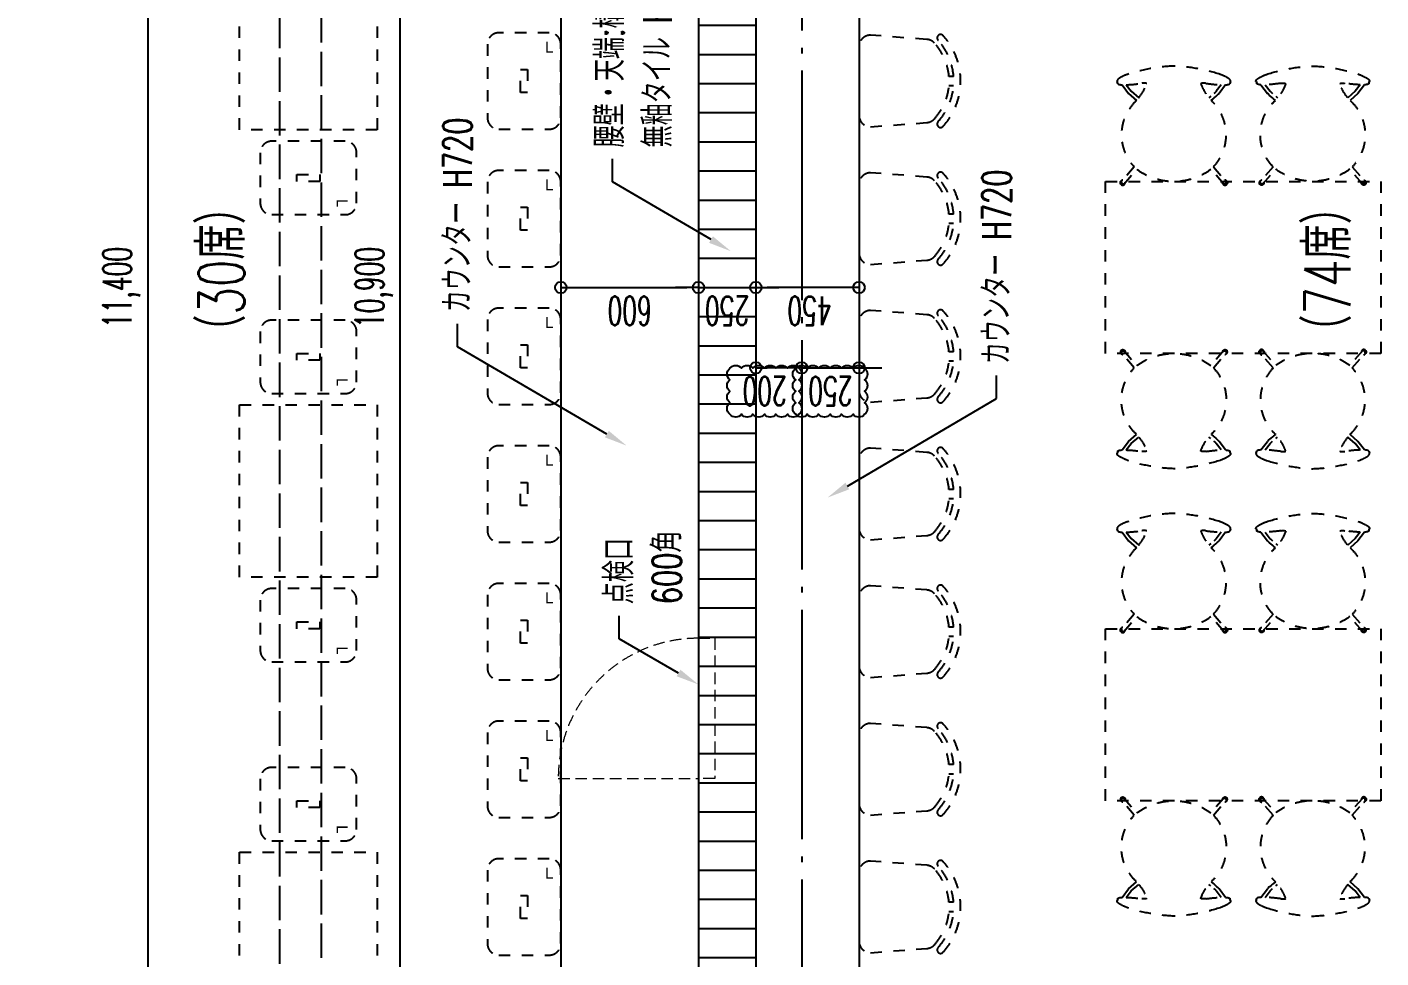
# Model space of a CAD drawing. Header units: millimetres. Extents: x -67913 to 128525, y -54442 to 63422.
# Drawn here: x 101258 to 107160, y 18328 to 22385 of the extents above; entities that cross this region are included whole.
import ezdxf
from ezdxf import colors
from ezdxf.entities.mleader import LeaderData, LeaderLine
from ezdxf.enums import TextEntityAlignment as Align
from ezdxf.math import Vec2, Vec3

# ---------------------------------------------------------------- set-up
doc = ezdxf.new("R2010")
doc.units = ezdxf.units.MM
doc.header["$LTSCALE"] = 500
doc.header["$PDMODE"] = 35
for name, pattern in [('AXIS', [2.35, 2, -0.15, 0.05, -0.15]), ('DD2', [0.15, 0.1, -0.05]), ('DD3', [0.2, 0.1, -0.1]), ('DD4', [0.38, 0.3, -0.08])]:
    doc.linetypes.add(name, pattern=pattern)
doc.layers.get('0').update_dxf_attribs({"plot": 0})
for name, color, linetype in [('020KijnSn', 1, 'AXIS'), ('270SiagSp', 8, 'Continuous'), ('302Dansa', 5, 'Continuous'), ('303Dansa', 6, 'DD4'), ('350Kigu', 4, 'Continuous'), ('360Kagu', 3, 'DD3'), ('390Kigo', 8, 'Continuous'), ('391kigoHor', 10, 'Continuous')]:
    doc.layers.add(name, color=color, linetype=linetype)
doc.styles.add('Annotative', font='simplex.shx', dxfattribs={"width": 0.7, "bigfont": 'extfont2.shx'})
doc.styles.add('Dim', font='simplex.shx', dxfattribs={"width": 0.6, "bigfont": 'extfont2.shx'})
doc.styles.add('KANJIY', font='extslim2.shx', dxfattribs={"bigfont": 'extfont2.shx'})
doc.styles.get("Standard").update_dxf_attribs({"font": 'simplex.shx', "width": 0.7, "bigfont": 'extfont2.shx'})
doc.dimstyles.new('PRO1-50', dxfattribs={"dimscale": 50, "dimtxt": 2.5, "dimasz": 1, "dimexe": 0.5, "dimexo": 0.5, "dimgap": 0.8, "dimtad": 1, "dimdec": 3, "dimdsep": 46, "dimlunit": 6, "dimtxsty": 'Dim', "dimblk": 'ORIGIN', "dimcen": 0, "dimadec": 3, "dimazin": 2, "dimtfac": 1, "dimtdec": 3, "dimtix": 1, "dimtmove": 2, "dimatfit": 3, "dimldrblk": 'ORIGIN', "dimfxl": 0, "dimarcsym": 0})

# ---------------------------------------------------------------- blocks, each defined once
blk = doc.blocks.new('_Origin')
at = {"color": 0, "linetype": 'ByBlock', "lineweight": -2}
blk.add_line((0, 0), (-1, 0), dxfattribs=at)
blk.add_circle((0, 0), 0.5, dxfattribs=at)
blk = doc.blocks.new('*D797')
at = {"layer": '270SiagSp', "color": 0, "lineweight": -2, "transparency": 16777216}
for p, q in [((104134.6, 21250), (104084.6, 21250)), ((104184.6, 21250), (104434.6, 21250)), ((104484.6, 21250), (104534.6, 21250))]:
    blk.add_line(p, q, dxfattribs=at)
at = {"layer": 'Defpoints', "color": 0, "transparency": 16777216}
for p in [(104184.6, 21250), (104434.6, 21250), (104434.6, 21250)]:
    blk.add_point(p, dxfattribs=at)
at = {"layer": '270SiagSp', "color": 0, "lineweight": -2, "transparency": 16777216, "xscale": 50, "yscale": 50, "zscale": 50}
blk.add_blockref('_Origin', (104184.6, 21250), dxfattribs=at)
at = {"layer": '270SiagSp', "color": 0, "lineweight": -2, "transparency": 16777216, "xscale": 50, "yscale": 50, "zscale": 50, "rotation": 180}
blk.add_blockref('_Origin', (104434.6, 21250), dxfattribs=at)
at = {"layer": '270SiagSp', "color": 0, "transparency": 16777216, "insert": (104309.6, 21147.5), "char_height": 125, "attachment_point": 5, "rotation": 180, "style": 'Dim'}
blk.add_mtext('250', dxfattribs=at)
blk = doc.blocks.new('*D798')
at = {"layer": '270SiagSp', "color": 0, "lineweight": -2, "transparency": 16777216}
blk.add_line((104834.6, 21250), (104484.6, 21250), dxfattribs=at)
at = {"layer": 'Defpoints', "color": 0, "transparency": 16777216}
for p in [(104434.6, 21250), (104434.6, 21250), (104884.6, 21250)]:
    blk.add_point(p, dxfattribs=at)
at = {"layer": '270SiagSp', "color": 0, "lineweight": -2, "transparency": 16777216, "xscale": 50, "yscale": 50, "zscale": 50, "rotation": 180}
blk.add_blockref('_Origin', (104434.6, 21250), dxfattribs=at)
at = {"layer": '270SiagSp', "color": 0, "lineweight": -2, "transparency": 16777216, "xscale": 50, "yscale": 50, "zscale": 50}
blk.add_blockref('_Origin', (104884.6, 21250), dxfattribs=at)
at = {"layer": '270SiagSp', "color": 0, "transparency": 16777216, "insert": (104668.8, 21147.5), "char_height": 125, "attachment_point": 5, "rotation": 180, "style": 'Dim'}
blk.add_mtext('450', dxfattribs=at)
blk = doc.blocks.new('*D665')
at = {"layer": '270SiagSp', "color": 0, "lineweight": -2, "transparency": 16777216}
blk.add_line((103634.6, 21250), (104134.6, 21250), dxfattribs=at)
at = {"layer": 'Defpoints', "color": 0, "transparency": 16777216}
for p in [(103584.6, 21250), (104184.6, 21250), (104184.6, 21250)]:
    blk.add_point(p, dxfattribs=at)
at = {"layer": '270SiagSp', "color": 0, "lineweight": -2, "transparency": 16777216, "xscale": 50, "yscale": 50, "zscale": 50, "rotation": 180}
blk.add_blockref('_Origin', (103584.6, 21250), dxfattribs=at)
at = {"layer": '270SiagSp', "color": 0, "lineweight": -2, "transparency": 16777216, "xscale": 50, "yscale": 50, "zscale": 50}
blk.add_blockref('_Origin', (104184.6, 21250), dxfattribs=at)
at = {"layer": '270SiagSp', "color": 0, "transparency": 16777216, "insert": (103884.6, 21147.5), "char_height": 125, "attachment_point": 5, "rotation": 180, "style": 'Dim'}
blk.add_mtext('600', dxfattribs=at)
blk = doc.blocks.new('*D657')
at = {"layer": '270SiagSp', "color": 0, "lineweight": -2, "transparency": 16777216}
blk.add_line((104584.6, 20900), (104484.6, 20900), dxfattribs=at)
at = {"layer": 'Defpoints', "color": 0, "transparency": 16777216}
for p in [(104434.6, 20900), (104434.6, 20900), (104634.6, 20900)]:
    blk.add_point(p, dxfattribs=at)
at = {"layer": '270SiagSp', "color": 0, "lineweight": -2, "transparency": 16777216, "xscale": 50, "yscale": 50, "zscale": 50, "rotation": 180}
blk.add_blockref('_Origin', (104434.6, 20900), dxfattribs=at)
at = {"layer": '270SiagSp', "color": 0, "lineweight": -2, "transparency": 16777216, "xscale": 50, "yscale": 50, "zscale": 50}
blk.add_blockref('_Origin', (104634.6, 20900), dxfattribs=at)
at = {"layer": '270SiagSp', "color": 0, "transparency": 16777216, "insert": (104473.2, 20797.5), "char_height": 125, "attachment_point": 5, "rotation": 180, "style": 'Dim'}
blk.add_mtext('200', dxfattribs=at)
blk = doc.blocks.new('*D658')
at = {"layer": '270SiagSp', "color": 0, "lineweight": -2, "transparency": 16777216}
for p, q in [((104584.6, 20900), (104534.6, 20900)), ((104634.6, 20900), (104884.6, 20900)), ((104934.6, 20900), (104984.6, 20900))]:
    blk.add_line(p, q, dxfattribs=at)
at = {"layer": 'Defpoints', "color": 0, "transparency": 16777216}
for p in [(104634.6, 20900), (104884.6, 20900), (104884.6, 20900)]:
    blk.add_point(p, dxfattribs=at)
at = {"layer": '270SiagSp', "color": 0, "lineweight": -2, "transparency": 16777216, "xscale": 50, "yscale": 50, "zscale": 50}
blk.add_blockref('_Origin', (104634.6, 20900), dxfattribs=at)
at = {"layer": '270SiagSp', "color": 0, "lineweight": -2, "transparency": 16777216, "xscale": 50, "yscale": 50, "zscale": 50, "rotation": 180}
blk.add_blockref('_Origin', (104884.6, 20900), dxfattribs=at)
at = {"layer": '270SiagSp', "color": 0, "transparency": 16777216, "insert": (104759.6, 20797.5), "char_height": 125, "attachment_point": 5, "rotation": 180, "style": 'Dim'}
blk.add_mtext('250', dxfattribs=at)
blk = doc.blocks.new('*D659')
at = {"layer": '270SiagSp', "color": 0, "lineweight": -2, "transparency": 16777216}
for p, q in [((103559.6, 26700), (102859.6, 26700)), ((102884.6, 15850), (102884.6, 26650)), ((103559.6, 15800), (102859.6, 15800))]:
    blk.add_line(p, q, dxfattribs=at)
at = {"layer": 'Defpoints', "color": 0, "transparency": 16777216}
for p in [(102884.6, 26700), (103584.6, 26700), (103584.6, 15800)]:
    blk.add_point(p, dxfattribs=at)
at = {"layer": '270SiagSp', "color": 0, "lineweight": -2, "transparency": 16777216, "xscale": 50, "yscale": 50, "zscale": 50}
for p, rotation in [((102884.6, 26700), 90), ((102884.6, 15800), 270)]:
    blk.add_blockref('_Origin', p, dxfattribs=dict(at, rotation=rotation))
at = {"layer": '270SiagSp', "color": 0, "transparency": 16777216, "insert": (102770.2, 21250), "char_height": 125, "attachment_point": 5, "rotation": 90, "style": 'Dim'}
blk.add_mtext('10,900', dxfattribs=at)
blk = doc.blocks.new('*D702')
at = {"layer": '270SiagSp', "color": 0, "lineweight": -2, "transparency": 16777216}
for p, q in [((104159.6, 26950), (101759.6, 26950)), ((101784.6, 26900), (101784.6, 15600)), ((104159.6, 15550), (101759.6, 15550))]:
    blk.add_line(p, q, dxfattribs=at)
at = {"layer": 'Defpoints', "color": 0, "transparency": 16777216}
for p in [(104184.6, 26950), (101784.6, 15550), (104184.6, 15550)]:
    blk.add_point(p, dxfattribs=at)
at = {"layer": '270SiagSp', "color": 0, "lineweight": -2, "transparency": 16777216, "xscale": 50, "yscale": 50, "zscale": 50}
for p, rotation in [((101784.6, 26950), 90), ((101784.6, 15550), 270)]:
    blk.add_blockref('_Origin', p, dxfattribs=dict(at, rotation=rotation))
at = {"layer": '270SiagSp', "color": 0, "transparency": 16777216, "insert": (101670.2, 21250), "char_height": 125, "attachment_point": 5, "rotation": 90, "style": 'Dim'}
blk.add_mtext('11,400', dxfattribs=at)
blk = doc.blocks.new('Seven chair')
for p, q in [((89735.6, 45584.6), (89707, 45547.2)), ((89671.4, 45535), (89663.1, 45528)), ((89672.4, 45516.5), (89680.9, 45523.6)), ((89280.3, 45165), (89282.4, 45167)), ((89723.3, 45154.3), (89722, 45158.9)), ((89740.4, 45164.6), (89737.9, 45167))]:
    blk.add_line(p, q)
for points in [[(89265.5, 45590.2), (89263.1, 45598.4, -0.165331), (89262.3, 45601, -0.147173), (89266, 45607.9, -0.075168), (89276.3, 45615.4, -0.038243), (89307.5, 45629.9, -0.069162), (89509.5, 45666.3, -0.069162), (89711.6, 45629.9, -0.046265), (89743.4, 45615.4, -0.075168), (89753.7, 45607.9, -0.147173), (89757.5, 45601, -0.165331), (89756.7, 45598.4), (89754.3, 45590.2)], [(89265.5, 45590.2, 0.245243), (89269.5, 45586.8, 0.079392), (89284.2, 45584.6)], [(89392.4, 45590.1, 0.104662), (89370.4, 45590.7, -0.023965), (89302.9, 45584.5)], [(89356.7, 45528, 0.093732), (89392.4, 45590.1)], [(89627.4, 45590.1, -0.104662), (89649.4, 45590.7, 0.023965), (89716.9, 45584.5)], [(89663.1, 45528, -0.093732), (89627.4, 45590.1)], [(89754.3, 45590.2, -0.245243), (89750.2, 45586.8, -0.079392), (89735.6, 45584.6)], [(89347.4, 45516.5, 0.419714), (89337.6, 45226.6)], [(89672.4, 45516.5, -0.419714), (89682.2, 45226.6)], [(89672.4, 45516.5, -0.419714), (89682.2, 45226.6)], [(89337.6, 45226.6), (89281.6, 45162.7, 0.691911), (89292.8, 45153.1), (89348.5, 45216.6)], [(89348.5, 45216.6, 0.327555), (89671.3, 45216.6)], [(89682.3, 45226.6), (89738.2, 45162.7, -0.691911), (89727, 45153.1), (89671.3, 45216.6)]]:
    blk.add_lwpolyline(points, format="xyb")
for points in [[(89284.2, 45584.6), (89312.9, 45547), (89347.4, 45516.5)], [(89302.9, 45584.5), (89324.5, 45556.2), (89356.7, 45528)]]:
    blk.add_lwpolyline(points)
at = {"flags": 128}
for points in [[(89716.9, 45584.6), (89695.2, 45556.1), (89694, 45554.9), (89692.4, 45553.3), (89688.3, 45549.6), (89684.6, 45546.3), (89678.2, 45540.7), (89671.4, 45535)], [(89680.9, 45523.7), (89685.4, 45527.4), (89692.8, 45533.8), (89697.7, 45538.1), (89700.8, 45540.9), (89704.5, 45544.4), (89706.9, 45547)]]:
    blk.add_lwpolyline(points, dxfattribs=at)
blk.add_arc((89289.1, 45160), 7.91, 159.85923, 298.57834)
blk.add_open_spline([(89706.9, 45547), (89706.9, 45547.1), (89707, 45547.2), (89707, 45547.2)], degree=3)
for points, knots in [([(89280, 45150.1), (89279.5, 45150.6), (89278.8, 45151.3), (89278.1, 45152.5), (89277.5, 45153.7), (89277, 45155.3), (89276.8, 45157.3), (89277, 45159), (89277.3, 45160.3), (89277.7, 45161.5), (89278.5, 45163), (89279.5, 45164.3), (89280.2, 45164.9), (89280.3, 45165)], [-29.537207, -29.537207, -29.537207, -29.537207, -27.691134, -26.768079, -25.845043, -23.998934, -22.152853, -20.306837, -19.383801, -18.460765, -16.614657, -14.768596, -14.130852, -14.130852, -14.130852, -14.130852]), ([(89280, 45150.1), (89280.4, 45149.6), (89281.5, 45148.7), (89283, 45147.9), (89284.3, 45147.5), (89285.6, 45147.2), (89287.2, 45147), (89289.3, 45147.2), (89290.9, 45147.6), (89292.1, 45148.2), (89293.2, 45148.9), (89294.5, 45150), (89295.8, 45151.5), (89296.7, 45153), (89297.1, 45154), (89297.2, 45154.5), (89297.2, 45154.6), (89297.3, 45154.6), (89297.3, 45154.6), (89297.3, 45154.7), (89297.5, 45155.3), (89297.6, 45156), (89297.9, 45156.7)], [0, 0, 0, 0, 1.846066, 3.692142, 4.615173, 5.538231, 7.384304, 9.230343, 11.076424, 11.999466, 12.922528, 14.768603, 16.61465, 18.4607, 19.383724, 19.691399, 19.691399, 19.691399, 19.808128, 19.808128, 19.808128, 21.658095, 21.658095, 21.658095, 21.658095]), ([(89287.5, 45169.5), (89287.4, 45169.5), (89286.6, 45169.4), (89285.6, 45169.1), (89284.5, 45168.6), (89283.5, 45168), (89282.8, 45167.4), (89282.4, 45167)], [8.830967, 8.830967, 8.830967, 8.830967, 9.230427, 11.076524, 11.999549, 12.92258, 14.64656, 14.64656, 14.64656, 14.64656]), ([(89297.9, 45156.7), (89297.9, 45156.7), (89298, 45157), (89298.1, 45157.6), (89298.2, 45158.5), (89298.3, 45159.1), (89298.3, 45159.4)], [18.364246, 18.364246, 18.364246, 18.364246, 18.4607, 19.383724, 20.306785, 21.311945, 21.311945, 21.311945, 21.311945]), ([(89723.3, 45154.3), (89723.4, 45153.7), (89723.9, 45152.6), (89724.7, 45151.2), (89725.6, 45150.2), (89726.5, 45149.3), (89727.9, 45148.3), (89729.8, 45147.5), (89731.4, 45147.1), (89732.7, 45147), (89734.1, 45147), (89735.8, 45147.3), (89737.7, 45148), (89739.1, 45148.9), (89740.1, 45149.8), (89741.1, 45150.8), (89741.7, 45151.6), (89742, 45152.2)], [7.600125, 7.600125, 7.600125, 7.600125, 9.230333, 11.076383, 11.999404, 12.922454, 14.768536, 16.614624, 18.460687, 19.383701, 20.306746, 22.152823, 23.99889, 25.844966, 26.767996, 27.691049, 29.537129, 29.537129, 29.537129, 29.537129]), ([(89737.9, 45167), (89737.8, 45167.1), (89737.2, 45167.6), (89736.1, 45168.4), (89734.4, 45169.2), (89733.1, 45169.5), (89732.4, 45169.6), (89732.3, 45169.6)], [12.429733, 12.429733, 12.429733, 12.429733, 12.922514, 14.76853, 16.614589, 18.460692, 18.808728, 18.808728, 18.808728, 18.808728]), ([(89739.8, 45165.1), (89739.9, 45165), (89740.2, 45164.8), (89740.7, 45164.3), (89741.6, 45163.2), (89742.5, 45161.8), (89743.2, 45159.9), (89743.4, 45158.3), (89743.5, 45157), (89743.3, 45155.6), (89742.9, 45154), (89742.4, 45152.8), (89742, 45152.2)], [-13.127636, -13.127636, -13.127636, -13.127636, -12.922514, -11.999482, -11.076457, -9.230354, -7.384275, -5.53826, -4.615231, -3.692205, -1.846096, 0, 0, 0, 0])]:
    blk.add_open_spline(points, degree=3, knots=knots)
blk = doc.blocks.new('ローカウンターチェア')
blk.add_lwpolyline([(73483, 48995.5, 0.191953), (73466.8, 49028.8), (73465.9, 49029.6, 0.165258), (73321.8, 49092.2), (73321.8, 49112.2, -0.166896), (73479.4, 49044.4, 1.000187), (73499.5, 49066.6, 0.38619), (73104, 49066.6, 1.000331), (73124.2, 49044.4, -0.166984), (73281.8, 49112.2), (73281.8, 49092.2, 0.16686), (73136.6, 49028.6, 0.190435), (73120.5, 48995.5), (73102.1, 48750, 0.414214), (73152.1, 48700), (73451.4, 48700, 0.414214), (73501.4, 48750)], format="xyb", close=True)
blk = doc.blocks.new('2人掛けテーブル')
blk.add_lwpolyline([(68100, 33978.1), (68700, 33978.1), (68700, 33228.1), (68100, 33228.1)], close=True)

msp = doc.modelspace()

# ---------------------------------------------------------------- hatches: boundary and pattern name
at = {"layer": '302Dansa'}
h = msp.add_hatch(dxfattribs=at)
h.set_pattern_fill('LINE', color=256, scale=40)
h.set_pattern_definition([(0, (104184.61, 21250), (0, 127), [])])
h.paths.add_polyline_path([(104434.6088, 26950), (104184.6088, 26950), (104184.6088, 15550), (104434.6088, 15550)])

# ---------------------------------------------------------------- linework, layer by layer
at = {"layer": '020KijnSn'}
msp.add_line((104634.6088, 37470), (104634.6088, -23200), dxfattribs=at)
at = {"layer": '303Dansa'}
msp.add_line((102359.6088, 4622.5), (102359.6088, 24177.5), dxfattribs=at)
msp.add_lwpolyline([(99584.6088, 24177.5), (102539.6088, 24177.5), (102539.6088, 4622.5), (99449.6088, 4622.5)], dxfattribs=at)
at = {"layer": '350Kigu'}
for p, q in [((104184.6088, 26950), (104184.6088, 15550)), ((104434.6088, 26950), (104434.6088, 15550)), ((103584.6088, 26700), (103584.6088, 15800)), ((104884.6088, 26700), (104884.6088, 15800))]:
    msp.add_line(p, q, dxfattribs=at)
at = {"layer": '350Kigu', "linetype": 'DD2', "lineweight": 0}
msp.add_line((103573.6016, 19109.9964), (104184.6088, 19109.9964), dxfattribs=at)
msp.add_lwpolyline([(104184.6088, 19109.9964), (104184.6088, 19721.0036), (104255.6088, 19721.0036), (104255.6088, 19109.9964), (104184.6088, 19109.9964)], dxfattribs=at)
msp.add_arc((104184.6088, 19109.9964), 611.0072, 90, 180, dxfattribs=at)
at = {"layer": '360Kagu'}
for points in [[(103534.6088, 22360), (103314.6088, 22360, 0.414213562), (103264.6088, 22310), (103264.6088, 21990, 0.414213562), (103314.6088, 21940), (103534.6088, 21940, 0.414213562), (103584.6088, 21990), (103584.6088, 22310, 0.414213562)], [(102694.6088, 21617.3518), (102694.6088, 21837.3518, 0.414213562), (102644.6088, 21887.3518), (102324.6088, 21887.3518, 0.414213562), (102274.6088, 21837.3518), (102274.6088, 21617.3518, 0.414213562), (102324.6088, 21567.3518), (102644.6088, 21567.3518, 0.414213562)], [(103534.6088, 21760), (103314.6088, 21760, 0.414213562), (103264.6088, 21710), (103264.6088, 21390, 0.414213562), (103314.6088, 21340), (103534.6088, 21340, 0.414213562), (103584.6088, 21390), (103584.6088, 21710, 0.414213562)], [(103534.6088, 21160), (103314.6088, 21160, 0.414213562), (103264.6088, 21110), (103264.6088, 20790, 0.414213562), (103314.6088, 20740), (103534.6088, 20740, 0.414213562), (103584.6088, 20790), (103584.6088, 21110, 0.414213562)], [(102694.6088, 20837.6482), (102694.6088, 21057.6482, 0.414213562), (102644.6088, 21107.6482), (102324.6088, 21107.6482, 0.414213562), (102274.6088, 21057.6482), (102274.6088, 20837.6482, 0.414213562), (102324.6088, 20787.6482), (102644.6088, 20787.6482, 0.414213562)], [(103534.6088, 20560), (103314.6088, 20560, 0.414213562), (103264.6088, 20510), (103264.6088, 20190, 0.414213562), (103314.6088, 20140), (103534.6088, 20140, 0.414213562), (103584.6088, 20190), (103584.6088, 20510, 0.414213562)], [(103534.6088, 19960), (103314.6088, 19960, 0.414213562), (103264.6088, 19910), (103264.6088, 19590, 0.414213562), (103314.6088, 19540), (103534.6088, 19540, 0.414213562), (103584.6088, 19590), (103584.6088, 19910, 0.414213562)], [(102694.6088, 19667.6482), (102694.6088, 19887.6482, 0.414213562), (102644.6088, 19937.6482), (102324.6088, 19937.6482, 0.414213562), (102274.6088, 19887.6482), (102274.6088, 19667.6482, 0.414213562), (102324.6088, 19617.6482), (102644.6088, 19617.6482, 0.414213562)], [(103534.6088, 19360), (103314.6088, 19360, 0.414213562), (103264.6088, 19310), (103264.6088, 18990, 0.414213562), (103314.6088, 18940), (103534.6088, 18940, 0.414213562), (103584.6088, 18990), (103584.6088, 19310, 0.414213562)], [(102694.6088, 18887.9447), (102694.6088, 19107.9447, 0.414213562), (102644.6088, 19157.9447), (102324.6088, 19157.9447, 0.414213562), (102274.6088, 19107.9447), (102274.6088, 18887.9447, 0.414213562), (102324.6088, 18837.9447), (102644.6088, 18837.9447, 0.414213562)], [(103534.6088, 18760), (103314.6088, 18760, 0.414213562), (103264.6088, 18710), (103264.6088, 18390, 0.414213562), (103314.6088, 18340), (103534.6088, 18340, 0.414213562), (103584.6088, 18390), (103584.6088, 18710, 0.414213562)]]:
    msp.add_lwpolyline(points, format="xyb", close=True, dxfattribs=at)
for points in [[(103409.6088, 22200), (103439.6088, 22200), (103439.6088, 22100), (103409.6088, 22100)], [(102534.6088, 21742.3518), (102534.6088, 21712.3518), (102434.6088, 21712.3518), (102434.6088, 21742.3518)], [(105959.6088, 20962.5), (105959.6088, 21712.5), (107159.6088, 21712.5), (107159.6088, 20962.5)], [(103409.6088, 21600), (103439.6088, 21600), (103439.6088, 21500), (103409.6088, 21500)], [(102534.6088, 20962.6482), (102534.6088, 20932.6482), (102434.6088, 20932.6482), (102434.6088, 20962.6482)], [(103409.6088, 21000), (103439.6088, 21000), (103439.6088, 20900), (103409.6088, 20900)], [(103409.6088, 20400), (103439.6088, 20400), (103439.6088, 20300), (103409.6088, 20300)], [(102534.6088, 19792.6482), (102534.6088, 19762.6482), (102434.6088, 19762.6482), (102434.6088, 19792.6482)], [(103409.6088, 19800), (103439.6088, 19800), (103439.6088, 19700), (103409.6088, 19700)], [(105959.6088, 19012.5), (105959.6088, 19762.5), (107159.6088, 19762.5), (107159.6088, 19012.5)], [(103409.6088, 19200), (103439.6088, 19200), (103439.6088, 19100), (103409.6088, 19100)], [(102534.6088, 19012.9447), (102534.6088, 18982.9447), (102434.6088, 18982.9447), (102434.6088, 19012.9447)], [(103409.6088, 18600), (103439.6088, 18600), (103439.6088, 18500), (103409.6088, 18500)]]:
    msp.add_lwpolyline(points, close=True, dxfattribs=at)
at = {"layer": '391kigoHor'}
for points in [[(104322.1649, 20697.5, -0.52056705), (104322.1649, 20747.5, -0.52056705), (104322.1649, 20797.5, -0.52056705), (104322.1649, 20847.5, -0.52056705), (104322.1649, 20897.5, -0.52056705), (104372.1649, 20897.5, -0.52056705), (104422.1649, 20897.5, -0.52056705), (104472.1649, 20897.5, -0.52056705), (104522.1649, 20897.5, -0.52056705), (104572.1649, 20897.5, -0.52056705), (104622.1649, 20897.5, -0.52056705), (104622.1649, 20847.5, -0.52056705), (104622.1649, 20797.5, -0.52056705), (104622.1649, 20747.5, -0.52056705), (104622.1649, 20697.5, -0.52056705), (104572.1649, 20697.5, -0.52056705), (104522.1649, 20697.5, -0.52056705), (104472.1649, 20697.5, -0.52056705), (104422.1649, 20697.5, -0.52056705), (104372.1649, 20697.5, -0.52056705)], [(104608.6088, 20697.5, -0.52056705), (104608.6088, 20747.5, -0.52056705), (104608.6088, 20797.5, -0.52056705), (104608.6088, 20847.5, -0.52056705), (104608.6088, 20897.5, -0.52056705), (104658.6088, 20897.5, -0.52056705), (104708.6088, 20897.5, -0.52056705), (104758.6088, 20897.5, -0.52056705), (104808.6088, 20897.5, -0.52056705), (104858.6088, 20897.5, -0.52056705), (104908.6088, 20897.5, -0.52056705), (104908.6088, 20847.5, -0.52056705), (104908.6088, 20797.5, -0.52056705), (104908.6088, 20747.5, -0.52056705), (104908.6088, 20697.5, -0.52056705), (104858.6088, 20697.5, -0.52056705), (104808.6088, 20697.5, -0.52056705), (104758.6088, 20697.5, -0.52056705), (104708.6088, 20697.5, -0.52056705), (104658.6088, 20697.5, -0.52056705)]]:
    msp.add_lwpolyline(points, format="xyb", close=True, dxfattribs=at)

# ---------------------------------------------------------------- block references
at = {"layer": '360Kagu'}
for name, p in [('2人掛けテーブル', (34084.6088, -11290.7421)), ('Seven chair', (16746.9311, -23451.1566)), ('2人掛けテーブル', (34084.6088, -13240.4457)), ('Seven chair', (16746.9311, -25401.1566)), ('2人掛けテーブル', (34084.6088, -15190.1492))]:
    msp.add_blockref(name, p, dxfattribs=at)
for name, p, rotation in [('ローカウンターチェア', (56184.612, 95451.7781), 270), ('ローカウンターチェア', (56184.612, 94851.7781), 270), ('ローカウンターチェア', (56184.612, 94251.7781), 270), ('Seven chair', (196372.2865, 66126.1566), 180), ('ローカウンターチェア', (56184.612, 93651.7781), 270), ('ローカウンターチェア', (56184.612, 93051.7781), 270), ('ローカウンターチェア', (56184.612, 92451.7781), 270), ('Seven chair', (196372.2865, 64176.1566), 180), ('ローカウンターチェア', (56184.612, 91851.7781), 270)]:
    msp.add_blockref(name, p, dxfattribs=dict(at, rotation=rotation))
at = {"layer": '360Kagu', "xscale": -1}
for p in [(196372.2865, -23451.1566), (196372.2865, -25401.1566)]:
    msp.add_blockref('Seven chair', p, dxfattribs=at)
at = {"layer": '360Kagu', "xscale": -1, "rotation": 180}
for p in [(16746.9311, 66126.1566), (16746.9311, 64176.1566)]:
    msp.add_blockref('Seven chair', p, dxfattribs=at)

# ---------------------------------------------------------------- texts
at = {"layer": '360Kagu', "style": 'KANJIY'}
for p in [(103516.8485, 22273.4671), (103516.8485, 21673.4671), (103516.8485, 21073.4671), (103516.8485, 20473.4671), (103516.8485, 19873.4671), (103516.8485, 19273.4671), (103516.8485, 18673.4671)]:
    msp.add_text('L', height=47.5486, dxfattribs=at).set_placement(p)
for p in [(102608.0759, 21635.1121), (102608.0759, 20855.4086), (102608.0759, 19685.4086), (102608.0759, 18905.705)]:
    msp.add_text('L', height=47.5486, rotation=270, dxfattribs=at).set_placement(p)
at = {"layer": '390Kigo', "width": 0.7}
for s, p in [('（30席）', (102105.5122, 21328.5565)), ('（74席）', (106926.5631, 21328.5565))]:
    msp.add_text(s, height=200, rotation=90, dxfattribs=at).set_placement(p, align=Align.MIDDLE_CENTER)

# ---------------------------------------------------------------- dimensions: what is measured, and where the dimension line sits
at = {"layer": '270SiagSp'}
for base, p1, p2, angle, picture, middle in [((101784.6088, 15550), (104184.6088, 26950), (104184.6088, 15550), 270, '*D702', (101670.204, 21250)), ((102884.6088, 26700), (103584.6088, 15800), (103584.6088, 26700), 90, '*D659', (102770.204, 21250)), ((104184.6088, 21250), (103584.6088, 21250), (104184.6088, 21250), 180, '*D665', (103884.6088, 21147.5)), ((104434.6088, 21250), (104184.6088, 21250), (104434.6088, 21250), 180, '*D797', (104309.6088, 21147.5)), ((104884.6088, 20900), (104634.6088, 20900), (104884.6088, 20900), 180, '*D658', (104759.6088, 20797.5))]:
    dim = msp.add_linear_dim(base=base, p1=p1, p2=p2, angle=angle, dimstyle='PRO1-50', dxfattribs=at)
    dim.commit()
    dim.dimension.update_dxf_attribs({"geometry": picture, "text_midpoint": middle})
for base, p1, p2, picture, middle in [((104434.6088, 21250), (104884.6088, 21250), (104434.6088, 21250), '*D798', (104668.7656, 21147.5)), ((104434.6088, 20900), (104634.6088, 20900), (104434.6088, 20900), '*D657', (104473.1649, 20797.5))]:
    dim = msp.add_linear_dim(base=base, p1=p1, p2=p2, dimstyle='PRO1-50', dxfattribs=at)
    dim.commit()
    dim.dimension.update_dxf_attribs({"geometry": picture, "text_midpoint": middle, "dimtype": 160})

# ---------------------------------------------------------------- leaders
at = {"layer": '390Kigo'}
ml = msp.add_multileader_mtext('Standard', dxfattribs=at)
ml.set_content('腰壁・天端:構造用合板 t15の上\\P無釉タイル H1,600', color=256, style='Annotative')
ml.set_leader_properties()
ml.build(insert=Vec2(0, 0))
ml.multileader.update_dxf_attribs({"dogleg_length": 2, "arrow_head_size": 100})
ctx = ml.context
ctx.base_point, ctx.char_height, ctx.arrow_head_size, ctx.landing_gap_size, ctx.plane_origin, ctx.plane_x_axis, ctx.plane_y_axis = Vec3(103809.4228, 21810.2794), 125, 100, 50, Vec3(103384.8069, 16521.5538), Vec3(0, 1), Vec3(-1, 0)
notes = []
notes.append((ctx, [(0, (1, 1, 0), (103809.4228, 21710.2794), (0, 1), 100, [(0, [(104325.8792, 21408.0175)], 0, [])])]))
ctx.mtext.insert, ctx.mtext.text_direction, ctx.mtext.width, ctx.mtext.defined_height, ctx.mtext.flow_direction = Vec3(103735.204, 21860.2794), Vec3(0, 1), 1650.600283, 55.8756, 5
ml = msp.add_multileader_mtext('Standard', dxfattribs=at)
ml.set_content('カウンター H720', color=256, style='Annotative')
ml.set_leader_properties()
ml.build(insert=Vec2(0, 0))
ml.multileader.update_dxf_attribs({"dogleg_length": 2, "arrow_head_size": 100})
ctx = ml.context
ctx.base_point, ctx.char_height, ctx.arrow_head_size, ctx.landing_gap_size, ctx.plane_origin, ctx.plane_x_axis, ctx.plane_y_axis = Vec3(103134.6088, 21091.8765), 125, 100, 50, Vec3(102709.8069, 15803.151), Vec3(0, 1), Vec3(-1, 0)
notes.append((ctx, [(0, (1, 1, 0), (103134.6088, 20991.8765), (0, 1), 100, [(0, [(103871.7043, 20560.3277)], 0, [])])]))
ctx.mtext.insert, ctx.mtext.text_direction, ctx.mtext.width, ctx.mtext.defined_height, ctx.mtext.flow_direction = Vec3(103072.1088, 21141.8765), Vec3(0, 1), 1650.600283, 55.8756, 5
ml = msp.add_multileader_mtext('Standard', dxfattribs=at)
ml.set_content('カウンター H720', color=256, style='Annotative')
ml.set_leader_properties()
ml.build(insert=Vec2(0, 0))
ml.multileader.update_dxf_attribs({"dogleg_length": 2, "arrow_head_size": 100})
ctx = ml.context
ctx.base_point, ctx.char_height, ctx.arrow_head_size, ctx.landing_gap_size, ctx.plane_origin, ctx.plane_x_axis, ctx.plane_y_axis = Vec3(105484.6088, 20865.5859), 125, 100, 50, Vec3(105909.4107, 15576.8604), Vec3(0, 1), Vec3(-1, 0)
notes.append((ctx, [(0, (1, 1, 0), (105484.6088, 20765.5859), (0, 1), 100, [(0, [(104747.5133, 20334.0371)], 0, [])])]))
ctx.mtext.insert, ctx.mtext.text_direction, ctx.mtext.width, ctx.mtext.defined_height, ctx.mtext.flow_direction = Vec3(105422.1088, 20915.5859), Vec3(0, 1), 1650.600283, 55.8756, 5
ml = msp.add_multileader_mtext('Standard', dxfattribs=at)
ml.set_content('点検口\\P600角', color=256, style='Annotative')
ml.set_leader_properties()
ml.build(insert=Vec2(0, 0))
ml.multileader.update_dxf_attribs({"dogleg_length": 2, "arrow_head_size": 100})
ctx = ml.context
ctx.base_point, ctx.char_height, ctx.arrow_head_size, ctx.landing_gap_size, ctx.plane_origin, ctx.plane_x_axis, ctx.plane_y_axis = Vec3(103838.6189, 19819.118), 125, 100, 50, Vec3(104242.2844, 14516.09), Vec3(0, 1), Vec3(-1, 0)
notes.append((ctx, [(0, (1, 1, 0), (103838.6189, 19719.118), (0, 1), 100, [(0, [(104184.6088, 19519.3607)], 0, [])])]))
ctx.mtext.insert, ctx.mtext.text_direction, ctx.mtext.defined_height, ctx.mtext.flow_direction = Vec3(103776.1189, 19869.118), Vec3(0, 1), 55.8756, 5
for ctx, leaders in notes:
    for number, flags, end, landing, length, lines in leaders:
        leader = LeaderData()
        leader.index, (leader.has_last_leader_line, leader.has_dogleg_vector, leader.attachment_direction) = number, flags
        leader.last_leader_point, leader.dogleg_vector, leader.dogleg_length = Vec3(end), Vec3(landing), length
        for number, points, colour, breaks in lines:
            line = LeaderLine()
            line.index, line.vertices, line.color, line.breaks = number, Vec3.list(points), colors.encode_raw_color(colour), breaks
            leader.lines.append(line)
        ctx.leaders.append(leader)

doc.saveas('drawing.dxf')
